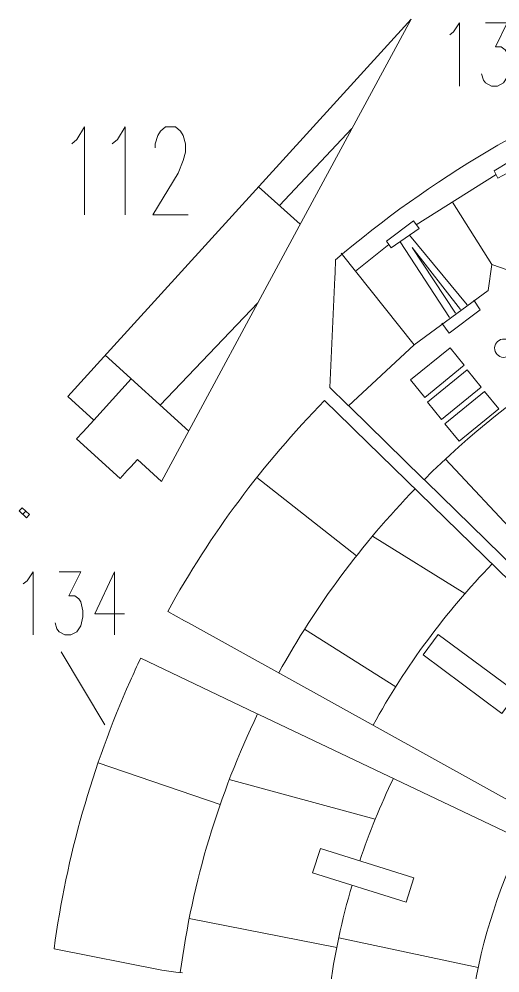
# Model space of a CAD drawing. Header units: inches. Extents: x -7.2 to 7.2, y -5.5 to 5.4.
# Drawn here: x -7.095 to -4.643, y 0.318 to 5.184 of the extents above; entities that cross this region are included whole.
import ezdxf

# ---------------------------------------------------------------- set-up
doc = ezdxf.new("R2010")
doc.units = ezdxf.units.IN
doc.header["$MEASUREMENT"] = 0
doc.layers.add('Layer 1', color=7, linetype='Continuous')

msp = doc.modelspace()

# ---------------------------------------------------------------- linework, layer by layer
at = {"layer": 'Layer 1', "lineweight": 9}
for points, knots in [([(-5.6559, 4.1467), (-5.6559, 4.1467), (-5.0961, 5.1838), (-5.0961, 5.1838), (-5.0961, 5.1838), (-5.0961, 5.1838), (-6.6454, 3.48), (-6.6454, 3.48)], [0, 0, 0, 0, 0.333333, 0.333333, 0.333333, 0.333333, 1, 1, 1, 1]), ([(-3.6953, 4.8613), (-3.6953, 4.8613), (-3.7276, 4.9632), (-3.7276, 4.9632), (-3.7276, 4.9632), (-3.767, 4.9495), (-3.8058, 4.9353), (-3.8449, 4.9207), (-3.8449, 4.9207), (-4.4417, 4.697), (-4.9959, 4.3703), (-5.4807, 3.9556), (-5.4807, 3.9556), (-5.4807, 3.9556), (-5.4838, 3.8881), (-5.4838, 3.8881)], [0, 0, 0, 0, 0.2, 0.2, 0.2, 0.2, 0.4, 0.4, 0.4, 0.4, 0.6, 0.6, 0.6, 0.6, 1, 1, 1, 1]), ([(-6.5249, 2.9), (-6.5249, 2.9), (-6.4917, 2.9366), (-6.4917, 2.9366), (-6.4917, 2.9366), (-6.4917, 2.9366), (-6.3683, 2.8244), (-6.3683, 2.8244), (-6.3683, 2.8244), (-6.3683, 2.8244), (-5.6664, 4.1273), (-5.6664, 4.1273)], [0, 0, 0, 0, 0.25, 0.25, 0.25, 0.25, 0.5, 0.5, 0.5, 0.5, 1, 1, 1, 1]), ([(-5.4848, 3.866), (-5.4848, 3.866), (-5.5108, 3.3049), (-5.5108, 3.3049), (-5.5108, 3.3049), (-5.5108, 3.3049), (-5.4233, 3.2192), (-5.4233, 3.2192)], [0, 0, 0, 0, 0.333333, 0.333333, 0.333333, 0.333333, 1, 1, 1, 1]), ([(-6.6632, 3.4604), (-6.6632, 3.4604), (-6.8463, 3.2591), (-6.8463, 3.2591), (-6.8463, 3.2591), (-6.8463, 3.2591), (-6.7136, 3.1384), (-6.7136, 3.1384), (-6.7136, 3.1384), (-6.7136, 3.1384), (-6.7499, 3.0986), (-6.7499, 3.0986)], [0, 0, 0, 0, 0.25, 0.25, 0.25, 0.25, 0.5, 0.5, 0.5, 0.5, 1, 1, 1, 1]), ([(-5.4018, 3.1054), (-5.4018, 3.1054), (-5.5373, 3.2375), (-5.5373, 3.2375), (-5.5373, 3.2375), (-5.8516, 2.9158), (-6.1193, 2.5559), (-6.337, 2.1624), (-6.337, 2.1624), (-6.337, 2.1624), (-6.2506, 2.1145), (-6.2506, 2.1145)], [0, 0, 0, 0, 0.25, 0.25, 0.25, 0.25, 0.5, 0.5, 0.5, 0.5, 1, 1, 1, 1]), ([(-6.7694, 3.0771), (-6.7694, 3.0771), (-6.8011, 3.0423), (-6.8011, 3.0423), (-6.8011, 3.0423), (-6.8011, 3.0423), (-6.5791, 2.8404), (-6.5791, 2.8404), (-6.5791, 2.8404), (-6.5791, 2.8404), (-6.5431, 2.8801), (-6.5431, 2.8801)], [0, 0, 0, 0, 0.25, 0.25, 0.25, 0.25, 0.5, 0.5, 0.5, 0.5, 1, 1, 1, 1]), ([(-4.6337, 1.6421), (-4.6337, 1.6421), (-5.0349, 1.9406), (-5.0349, 1.9406), (-5.0349, 1.9406), (-5.0349, 1.9406), (-4.9573, 2.0449), (-4.9573, 2.0449), (-4.9573, 2.0449), (-4.9573, 2.0449), (-4.5561, 1.7464), (-4.5561, 1.7464), (-4.5561, 1.7464), (-4.5561, 1.7464), (-4.6337, 1.6421), (-4.6337, 1.6421)], [0, 0, 0, 0, 0.2, 0.2, 0.2, 0.2, 0.4, 0.4, 0.4, 0.4, 0.6, 0.6, 0.6, 0.6, 1, 1, 1, 1]), ([(-5.8884, 1.6438), (-5.8884, 1.6438), (-6.4747, 1.9229), (-6.4747, 1.9229), (-6.4747, 1.9229), (-6.4933, 1.8838), (-6.5109, 1.8458), (-6.5284, 1.8063), (-6.5284, 1.8063), (-6.7217, 1.3722), (-6.8523, 0.9126), (-6.9161, 0.4413), (-6.9161, 0.4413), (-6.9161, 0.4413), (-6.3675, 0.3313), (-6.3675, 0.3313), (-6.3675, 0.3313), (-6.3675, 0.3313), (-6.2836, 0.3207), (-6.2836, 0.3207)], [0, 0, 0, 0, 0.166667, 0.166667, 0.166667, 0.166667, 0.333333, 0.333333, 0.333333, 0.333333, 0.5, 0.5, 0.5, 0.5, 0.666667, 0.666667, 0.666667, 0.666667, 1, 1, 1, 1]), ([(-5.0817, 0.8024), (-5.0817, 0.8024), (-5.121, 0.6781), (-5.121, 0.6781), (-5.121, 0.6781), (-5.121, 0.6781), (-5.598, 0.8292), (-5.598, 0.8292), (-5.598, 0.8292), (-5.598, 0.8292), (-5.5587, 0.9534), (-5.5587, 0.9534), (-5.5587, 0.9534), (-5.5587, 0.9534), (-5.0817, 0.8024), (-5.0817, 0.8024)], [0, 0, 0, 0, 0.2, 0.2, 0.2, 0.2, 0.4, 0.4, 0.4, 0.4, 0.6, 0.6, 0.6, 0.6, 1, 1, 1, 1])]:
    msp.add_open_spline(points, degree=3, knots=knots, dxfattribs=at)
at = {"layer": 'Layer 1', "color": 1, "lineweight": 9}
for points, knots in [([(-4.8993, 5.1033), (-4.8993, 5.1033), (-4.8792, 5.1185), (-4.8792, 5.1185), (-4.8792, 5.1185), (-4.8792, 5.1185), (-4.8488, 5.1646), (-4.8488, 5.1646), (-4.8488, 5.1646), (-4.8488, 5.1646), (-4.8488, 4.8421), (-4.8488, 4.8421)], [0, 0, 0, 0, 0.25, 0.25, 0.25, 0.25, 0.5, 0.5, 0.5, 0.5, 1, 1, 1, 1]), ([(-4.717, 5.1646), (-4.717, 5.1646), (-4.6059, 5.1646), (-4.6059, 5.1646), (-4.6059, 5.1646), (-4.6059, 5.1646), (-4.6666, 5.042), (-4.6666, 5.042), (-4.6666, 5.042), (-4.6666, 5.042), (-4.6362, 5.042), (-4.6362, 5.042), (-4.6362, 5.042), (-4.6362, 5.042), (-4.6159, 5.0264), (-4.6159, 5.0264), (-4.6159, 5.0264), (-4.6159, 5.0264), (-4.6059, 5.0112), (-4.6059, 5.0112), (-4.6059, 5.0112), (-4.6059, 5.0112), (-4.5955, 4.9651), (-4.5955, 4.9651), (-4.5955, 4.9651), (-4.5955, 4.9651), (-4.5955, 4.9342), (-4.5955, 4.9342), (-4.5955, 4.9342), (-4.5955, 4.9342), (-4.6059, 4.8881), (-4.6059, 4.8881), (-4.6059, 4.8881), (-4.6059, 4.8881), (-4.6259, 4.8577), (-4.6259, 4.8577), (-4.6259, 4.8577), (-4.6259, 4.8577), (-4.6563, 4.8421), (-4.6563, 4.8421), (-4.6563, 4.8421), (-4.6563, 4.8421), (-4.6866, 4.8421), (-4.6866, 4.8421), (-4.6866, 4.8421), (-4.6866, 4.8421), (-4.717, 4.8577), (-4.717, 4.8577), (-4.717, 4.8577), (-4.717, 4.8577), (-4.7273, 4.8729), (-4.7273, 4.8729), (-4.7273, 4.8729), (-4.7273, 4.8729), (-4.7374, 4.9038), (-4.7374, 4.9038)], [0, 0, 0, 0, 0.066667, 0.066667, 0.066667, 0.066667, 0.133333, 0.133333, 0.133333, 0.133333, 0.2, 0.2, 0.2, 0.2, 0.266667, 0.266667, 0.266667, 0.266667, 0.333333, 0.333333, 0.333333, 0.333333, 0.4, 0.4, 0.4, 0.4, 0.466667, 0.466667, 0.466667, 0.466667, 0.533333, 0.533333, 0.533333, 0.533333, 0.6, 0.6, 0.6, 0.6, 0.666667, 0.666667, 0.666667, 0.666667, 0.733333, 0.733333, 0.733333, 0.733333, 0.8, 0.8, 0.8, 0.8, 0.866667, 0.866667, 0.866667, 0.866667, 1, 1, 1, 1]), ([(-6.8253, 4.5477), (-6.8253, 4.5477), (-6.7994, 4.5695), (-6.7994, 4.5695), (-6.7994, 4.5695), (-6.7994, 4.5695), (-6.7607, 4.6337), (-6.7607, 4.6337), (-6.7607, 4.6337), (-6.7607, 4.6337), (-6.7607, 4.1849), (-6.7607, 4.1849)], [0, 0, 0, 0, 0.25, 0.25, 0.25, 0.25, 0.5, 0.5, 0.5, 0.5, 1, 1, 1, 1]), ([(-6.6192, 4.5477), (-6.6192, 4.5477), (-6.5933, 4.5695), (-6.5933, 4.5695), (-6.5933, 4.5695), (-6.5933, 4.5695), (-6.5546, 4.6337), (-6.5546, 4.6337), (-6.5546, 4.6337), (-6.5546, 4.6337), (-6.5546, 4.1849), (-6.5546, 4.1849)], [0, 0, 0, 0, 0.25, 0.25, 0.25, 0.25, 0.5, 0.5, 0.5, 0.5, 1, 1, 1, 1]), ([(-6.4, 4.5266), (-6.4, 4.5266), (-6.4, 4.5477), (-6.4, 4.5477), (-6.4, 4.5477), (-6.4, 4.5477), (-6.3872, 4.5907), (-6.3872, 4.5907), (-6.3872, 4.5907), (-6.3872, 4.5907), (-6.3741, 4.6119), (-6.3741, 4.6119), (-6.3741, 4.6119), (-6.3741, 4.6119), (-6.3486, 4.6337), (-6.3486, 4.6337), (-6.3486, 4.6337), (-6.3486, 4.6337), (-6.2968, 4.6337), (-6.2968, 4.6337), (-6.2968, 4.6337), (-6.2968, 4.6337), (-6.2713, 4.6119), (-6.2713, 4.6119), (-6.2713, 4.6119), (-6.2713, 4.6119), (-6.2581, 4.5907), (-6.2581, 4.5907), (-6.2581, 4.5907), (-6.2581, 4.5907), (-6.2454, 4.5477), (-6.2454, 4.5477), (-6.2454, 4.5477), (-6.2454, 4.5477), (-6.2454, 4.5054), (-6.2454, 4.5054), (-6.2454, 4.5054), (-6.2454, 4.5054), (-6.2581, 4.4625), (-6.2581, 4.4625), (-6.2581, 4.4625), (-6.2581, 4.4625), (-6.284, 4.3984), (-6.284, 4.3984), (-6.284, 4.3984), (-6.284, 4.3984), (-6.4128, 4.1849), (-6.4128, 4.1849), (-6.4128, 4.1849), (-6.4128, 4.1849), (-6.2326, 4.1849), (-6.2326, 4.1849)], [0, 0, 0, 0, 0.071429, 0.071429, 0.071429, 0.071429, 0.142857, 0.142857, 0.142857, 0.142857, 0.214286, 0.214286, 0.214286, 0.214286, 0.285714, 0.285714, 0.285714, 0.285714, 0.357143, 0.357143, 0.357143, 0.357143, 0.428571, 0.428571, 0.428571, 0.428571, 0.5, 0.5, 0.5, 0.5, 0.571429, 0.571429, 0.571429, 0.571429, 0.642857, 0.642857, 0.642857, 0.642857, 0.714286, 0.714286, 0.714286, 0.714286, 0.785714, 0.785714, 0.785714, 0.785714, 0.857143, 0.857143, 0.857143, 0.857143, 1, 1, 1, 1]), ([(-4.6532, 4.3728), (-4.6532, 4.3728), (-4.673, 4.4098), (-4.673, 4.4098), (-4.673, 4.4098), (-4.673, 4.4098), (-4.5258, 4.4974), (-4.5258, 4.4974), (-4.5258, 4.4974), (-4.5258, 4.4974), (-4.5007, 4.4542), (-4.5007, 4.4542), (-4.5007, 4.4542), (-4.5007, 4.4542), (-4.6532, 4.3728), (-4.6532, 4.3728)], [0, 0, 0, 0, 0.2, 0.2, 0.2, 0.2, 0.4, 0.4, 0.4, 0.4, 0.6, 0.6, 0.6, 0.6, 1, 1, 1, 1]), ([(-5.197, 4.0167), (-5.197, 4.0167), (-5.2209, 4.0513), (-5.2209, 4.0513), (-5.2209, 4.0513), (-5.2209, 4.0513), (-5.0846, 4.155), (-5.0846, 4.155), (-5.0846, 4.155), (-5.0846, 4.155), (-5.0548, 4.1149), (-5.0548, 4.1149), (-5.0548, 4.1149), (-5.0548, 4.1149), (-5.197, 4.0167), (-5.197, 4.0167)], [0, 0, 0, 0, 0.2, 0.2, 0.2, 0.2, 0.4, 0.4, 0.4, 0.4, 0.6, 0.6, 0.6, 0.6, 1, 1, 1, 1]), ([(-4.7026, 3.7991), (-4.7026, 3.7991), (-5.0797, 3.5226), (-5.0797, 3.5226), (-5.0797, 3.5226), (-5.0797, 3.5226), (-5.4154, 3.2115), (-5.4154, 3.2115)], [0, 0, 0, 0, 0.333333, 0.333333, 0.333333, 0.333333, 1, 1, 1, 1]), ([(-4.7764, 3.7492), (-4.7764, 3.7492), (-4.7432, 3.7006), (-4.7432, 3.7006), (-4.7432, 3.7006), (-4.7432, 3.7006), (-4.9013, 3.582), (-4.9013, 3.582), (-4.9013, 3.582), (-4.9013, 3.582), (-4.9391, 3.6328), (-4.9391, 3.6328)], [0, 0, 0, 0, 0.25, 0.25, 0.25, 0.25, 0.5, 0.5, 0.5, 0.5, 1, 1, 1, 1]), ([(-4.8975, 3.5075), (-4.8975, 3.5075), (-5.0993, 3.3429), (-5.0993, 3.3429), (-5.0993, 3.3429), (-5.0993, 3.3429), (-5.0269, 3.2541), (-5.0269, 3.2541), (-5.0269, 3.2541), (-5.0269, 3.2541), (-4.8251, 3.4187), (-4.8251, 3.4187), (-4.8251, 3.4187), (-4.8251, 3.4187), (-4.8975, 3.5075), (-4.8975, 3.5075)], [0, 0, 0, 0, 0.2, 0.2, 0.2, 0.2, 0.4, 0.4, 0.4, 0.4, 0.6, 0.6, 0.6, 0.6, 1, 1, 1, 1]), ([(-4.8111, 3.3944), (-4.8111, 3.3944), (-5.0129, 3.2298), (-5.0129, 3.2298), (-5.0129, 3.2298), (-5.0129, 3.2298), (-4.9404, 3.141), (-4.9404, 3.141), (-4.9404, 3.141), (-4.9404, 3.141), (-4.7386, 3.3056), (-4.7386, 3.3056), (-4.7386, 3.3056), (-4.7386, 3.3056), (-4.8111, 3.3944), (-4.8111, 3.3944)], [0, 0, 0, 0, 0.2, 0.2, 0.2, 0.2, 0.4, 0.4, 0.4, 0.4, 0.6, 0.6, 0.6, 0.6, 1, 1, 1, 1]), ([(-4.7219, 3.2837), (-4.7219, 3.2837), (-4.9237, 3.1191), (-4.9237, 3.1191), (-4.9237, 3.1191), (-4.9237, 3.1191), (-4.8513, 3.0303), (-4.8513, 3.0303), (-4.8513, 3.0303), (-4.8513, 3.0303), (-4.6495, 3.1949), (-4.6495, 3.1949), (-4.6495, 3.1949), (-4.6495, 3.1949), (-4.7219, 3.2837), (-4.7219, 3.2837)], [0, 0, 0, 0, 0.2, 0.2, 0.2, 0.2, 0.4, 0.4, 0.4, 0.4, 0.6, 0.6, 0.6, 0.6, 1, 1, 1, 1]), ([(-7.0732, 2.3031), (-7.0732, 2.3031), (-7.0532, 2.3183), (-7.0532, 2.3183), (-7.0532, 2.3183), (-7.0532, 2.3183), (-7.0228, 2.3644), (-7.0228, 2.3644), (-7.0228, 2.3644), (-7.0228, 2.3644), (-7.0228, 2.0418), (-7.0228, 2.0418)], [0, 0, 0, 0, 0.25, 0.25, 0.25, 0.25, 0.5, 0.5, 0.5, 0.5, 1, 1, 1, 1]), ([(-6.891, 2.3644), (-6.891, 2.3644), (-6.7798, 2.3644), (-6.7798, 2.3644), (-6.7798, 2.3644), (-6.7798, 2.3644), (-6.8406, 2.2418), (-6.8406, 2.2418), (-6.8406, 2.2418), (-6.8406, 2.2418), (-6.8102, 2.2418), (-6.8102, 2.2418), (-6.8102, 2.2418), (-6.8102, 2.2418), (-6.7898, 2.2261), (-6.7898, 2.2261), (-6.7898, 2.2261), (-6.7898, 2.2261), (-6.7798, 2.2109), (-6.7798, 2.2109), (-6.7798, 2.2109), (-6.7798, 2.2109), (-6.7695, 2.1649), (-6.7695, 2.1649), (-6.7695, 2.1649), (-6.7695, 2.1649), (-6.7695, 2.134), (-6.7695, 2.134), (-6.7695, 2.134), (-6.7695, 2.134), (-6.7798, 2.0879), (-6.7798, 2.0879), (-6.7798, 2.0879), (-6.7798, 2.0879), (-6.7999, 2.0575), (-6.7999, 2.0575), (-6.7999, 2.0575), (-6.7999, 2.0575), (-6.8302, 2.0418), (-6.8302, 2.0418), (-6.8302, 2.0418), (-6.8302, 2.0418), (-6.8606, 2.0418), (-6.8606, 2.0418), (-6.8606, 2.0418), (-6.8606, 2.0418), (-6.891, 2.0575), (-6.891, 2.0575), (-6.891, 2.0575), (-6.891, 2.0575), (-6.9013, 2.0727), (-6.9013, 2.0727), (-6.9013, 2.0727), (-6.9013, 2.0727), (-6.9113, 2.1036), (-6.9113, 2.1036)], [0, 0, 0, 0, 0.066667, 0.066667, 0.066667, 0.066667, 0.133333, 0.133333, 0.133333, 0.133333, 0.2, 0.2, 0.2, 0.2, 0.266667, 0.266667, 0.266667, 0.266667, 0.333333, 0.333333, 0.333333, 0.333333, 0.4, 0.4, 0.4, 0.4, 0.466667, 0.466667, 0.466667, 0.466667, 0.533333, 0.533333, 0.533333, 0.533333, 0.6, 0.6, 0.6, 0.6, 0.666667, 0.666667, 0.666667, 0.666667, 0.733333, 0.733333, 0.733333, 0.733333, 0.8, 0.8, 0.8, 0.8, 0.866667, 0.866667, 0.866667, 0.866667, 1, 1, 1, 1]), ([(-6.6076, 2.3644), (-6.6076, 2.3644), (-6.7087, 2.1496), (-6.7087, 2.1496), (-6.7087, 2.1496), (-6.7087, 2.1496), (-6.5569, 2.1496), (-6.5569, 2.1496)], [0, 0, 0, 0, 0.333333, 0.333333, 0.333333, 0.333333, 1, 1, 1, 1])]:
    msp.add_open_spline(points, degree=3, knots=knots, dxfattribs=at)
at = {"layer": 'Layer 1', "color": 5, "lineweight": 9}
for points in [[(-5.7675, 4.2328), (-5.7675, 4.2328), (-5.3976, 4.6263), (-5.3976, 4.6263)], [(-4.6631, 4.3913), (-4.6631, 4.3913), (-5.0697, 4.1349), (-5.0697, 4.1349)], [(-5.8738, 4.3285), (-5.8738, 4.3285), (-5.6612, 4.137), (-5.6612, 4.137)], [(-4.8857, 4.25), (-4.8857, 4.25), (-4.6849, 3.9312), (-4.6849, 3.9312)], [(-5.209, 4.034), (-5.209, 4.034), (-5.3796, 3.8975), (-5.3796, 3.8975)], [(-5.4529, 3.9891), (-5.4529, 3.9891), (-5.0797, 3.5226), (-5.0797, 3.5226)], [(-5.0296, 2.834), (-4.5697, 3.2941), (-4.0079, 3.6522), (-3.3808, 3.8716)], [(-6.3761, 3.2143), (-6.3761, 3.2143), (-5.8768, 3.7366), (-5.8768, 3.7366)], [(-6.2299, 3.0813), (-6.2299, 3.0813), (-6.6558, 3.4686), (-6.6558, 3.4686)], [(-6.7136, 3.1384), (-6.7136, 3.1384), (-6.5231, 3.3479), (-6.5231, 3.3479)], [(-4.9206, 2.9394), (-4.9206, 2.9394), (-4.5459, 2.5381), (-4.5459, 2.5381)], [(-5.3752, 2.4448), (-5.3752, 2.4448), (-5.8819, 2.8458), (-5.8819, 2.8458)], [(-5.7705, 1.8481), (-5.5812, 2.1921), (-5.3469, 2.5078), (-5.0756, 2.7874)], [(-5.2932, 2.5458), (-5.2932, 2.5458), (-4.8214, 2.2529), (-4.8214, 2.2529)], [(-5.2903, 1.5817), (-5.1248, 1.8829), (-4.9198, 2.1593), (-4.6825, 2.4041)], [(-5.6392, 2.0709), (-5.6392, 2.0709), (-5.1746, 1.7781), (-5.1746, 1.7781)], [(-6.2726, 0.3193), (-6.2109, 0.7865), (-6.0755, 1.2304), (-5.8784, 1.639)], [(-6.0693, 1.177), (-6.0693, 1.177), (-6.6919, 1.39), (-6.6919, 1.39)], [(-6.0229, 1.3042), (-6.0229, 1.3042), (-5.2788, 1.1024), (-5.2788, 1.1024)], [(-5.3577, 0.8898), (-5.3093, 1.034), (-5.2521, 1.1742), (-5.1866, 1.3096)], [(-4.7912, 0.133), (-4.7496, 0.4389), (-4.66, 0.7296), (-4.5303, 0.9971)], [(-5.5124, 0.2237), (-5.4876, 0.4091), (-5.4487, 0.5901), (-5.3969, 0.7655)], [(-6.227, 0.5961), (-6.227, 0.5961), (-5.4754, 0.447), (-5.4754, 0.447)], [(-5.4651, 0.4969), (-5.4651, 0.4969), (-4.7542, 0.3452), (-4.7542, 0.3452)]]:
    msp.add_open_spline(points, degree=3, dxfattribs=at)
at = {"layer": 'Layer 1', "color": 1, "lineweight": 9}
for points in [[(-5.6664, 4.1273), (-5.6664, 4.1273), (-5.6559, 4.1467), (-5.6559, 4.1467)], [(-4.9012, 3.6608), (-4.9012, 3.6608), (-5.1515, 4.0481), (-5.1515, 4.0481)], [(-5.1042, 4.0807), (-5.1042, 4.0807), (-4.8108, 3.7255), (-4.8108, 3.7255)], [(-5.4848, 3.866), (-5.4848, 3.866), (-5.4838, 3.8881), (-5.4838, 3.8881)], [(-6.6632, 3.4604), (-6.6632, 3.4604), (-6.6454, 3.48), (-6.6454, 3.48)], [(-5.4075, 3.2038), (-5.4075, 3.2038), (-5.4233, 3.2192), (-5.4233, 3.2192)], [(-6.7694, 3.0771), (-6.7694, 3.0771), (-6.7499, 3.0985), (-6.7499, 3.0985)], [(-5.4018, 3.1054), (-5.4018, 3.1054), (-5.386, 3.09), (-5.386, 3.09)], [(-6.5431, 2.8801), (-6.5431, 2.8801), (-6.5249, 2.9), (-6.5249, 2.9)], [(-5.0217, 2.8263), (-5.0217, 2.8263), (-5.0376, 2.8417), (-5.0376, 2.8417)], [(-7.0753, 2.6574), (-7.0753, 2.6574), (-7.0604, 2.6738), (-7.0604, 2.6738)], [(-6.6076, 2.3644), (-6.6076, 2.3644), (-6.6076, 2.0418), (-6.6076, 2.0418)], [(-6.2506, 2.1145), (-6.2506, 2.1145), (-6.2313, 2.1038), (-6.2313, 2.1038)], [(-6.8802, 1.9565), (-6.8802, 1.9565), (-6.6577, 1.5836), (-6.6577, 1.5836)], [(-5.8884, 1.6438), (-5.8884, 1.6438), (-5.8684, 1.6343), (-5.8684, 1.6343)], [(-6.2836, 0.3207), (-6.2836, 0.3207), (-6.2616, 0.3179), (-6.2616, 0.3179)]]:
    msp.add_open_spline(points, degree=3, dxfattribs=at)
at = {"layer": 'Layer 1', "color": 5, "lineweight": 9}
for points, knots in [([(-4.87, 3.6834), (-4.87, 3.6834), (-5.0914, 4.0189), (-5.0914, 4.0189), (-5.0914, 4.0189), (-5.0914, 4.0189), (-4.8444, 3.7017), (-4.8444, 3.7017)], [0, 0, 0, 0, 0.333333, 0.333333, 0.333333, 0.333333, 1, 1, 1, 1]), ([(-4.7026, 3.7991), (-4.7026, 3.7991), (-4.6849, 3.9312), (-4.6849, 3.9312), (-4.6849, 3.9312), (-4.6849, 3.9312), (-4.5626, 3.8886), (-4.5626, 3.8886)], [0, 0, 0, 0, 0.333333, 0.333333, 0.333333, 0.333333, 1, 1, 1, 1]), ([(-4.6213, 3.5514), (-4.5954, 3.5503), (-4.5754, 3.5285), (-4.5765, 3.5026), (-4.5765, 3.5026), (-4.5776, 3.4767), (-4.5994, 3.4567), (-4.6253, 3.4578), (-4.6253, 3.4578), (-4.6512, 3.4589), (-4.6712, 3.4807), (-4.6701, 3.5066), (-4.6701, 3.5066), (-4.669, 3.5324), (-4.6472, 3.5525), (-4.6213, 3.5514)], [0, 0, 0, 0, 0.2, 0.2, 0.2, 0.2, 0.4, 0.4, 0.4, 0.4, 0.6, 0.6, 0.6, 0.6, 1, 1, 1, 1])]:
    msp.add_open_spline(points, degree=3, knots=knots, dxfattribs=at)
at = {"layer": 'Layer 1', "lineweight": 9}
for points in [[(-5.4075, 3.2038), (-5.4075, 3.2038), (-5.0376, 2.8417), (-5.0376, 2.8417)], [(-3.5946, 1.3435), (-3.5946, 1.3435), (-5.386, 3.09), (-5.386, 3.09)], [(-5.0217, 2.8263), (-5.0217, 2.8263), (-3.4073, 1.2463), (-3.4073, 1.2463)], [(-6.2313, 2.1038), (-6.2313, 2.1038), (-4.0285, 0.8818), (-4.0285, 0.8818)], [(-3.8286, 0.6631), (-3.8286, 0.6631), (-5.8684, 1.6343), (-5.8684, 1.6343)]]:
    msp.add_open_spline(points, degree=3, dxfattribs=at)
at = {"layer": 'Layer 1', "color": 2, "lineweight": 9}
msp.add_open_spline([(-7.0945, 2.6749), (-7.0945, 2.6749), (-7.0796, 2.6913), (-7.0796, 2.6913), (-7.0796, 2.6913), (-7.0796, 2.6913), (-7.0411, 2.6563), (-7.0411, 2.6563), (-7.0411, 2.6563), (-7.0411, 2.6563), (-7.056, 2.6399), (-7.056, 2.6399), (-7.056, 2.6399), (-7.056, 2.6399), (-7.0945, 2.6749), (-7.0945, 2.6749)], degree=3, knots=[0, 0, 0, 0, 0.2, 0.2, 0.2, 0.2, 0.4, 0.4, 0.4, 0.4, 0.6, 0.6, 0.6, 0.6, 1, 1, 1, 1], dxfattribs=at)

doc.saveas('drawing.dxf')
